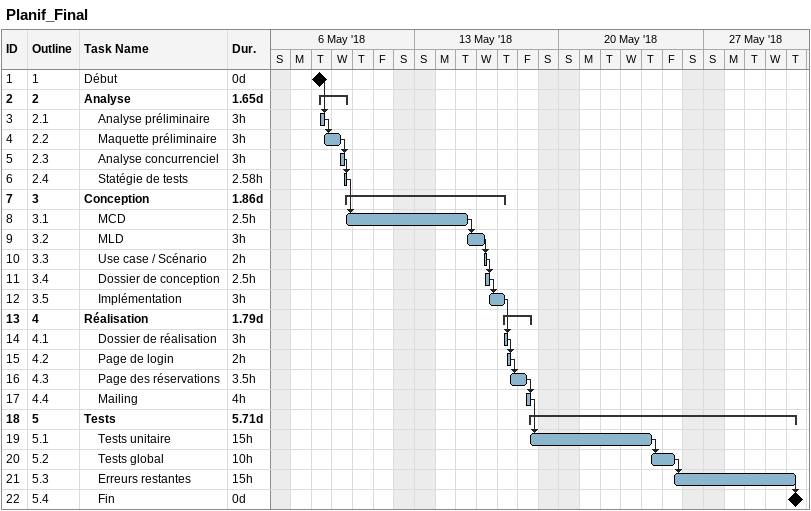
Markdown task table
Planif_Final

| ID | WBS | Task | Duration | Start | Finish | Predecessors |
|---|---|---|---|---|---|---|
| 1 | 1 | Début | 0d | 2018-05-08 | 2018-05-08 |  |
| 2 | 2 | **Analyse** | 1.65d | 2018-05-08 | 2018-05-09 |  |
| 3 | 2.1 | Analyse préliminaire | 3h | 2018-05-08 | 2018-05-08 | 1 |
| 4 | 2.2 | Maquette préliminaire | 3h | 2018-05-08 | 2018-05-09 | 3 |
| 5 | 2.3 | Analyse concurrenciel | 3h | 2018-05-09 | 2018-05-09 | 4 |
| 6 | 2.4 | Statégie de tests | 2.58h | 2018-05-09 | 2018-05-09 | 5 |
| 7 | 3 | **Conception** | 1.86d | 2018-05-09 | 2018-05-17 |  |
| 8 | 3.1 | MCD | 2.5h | 2018-05-09 | 2018-05-15 | 6 |
| 9 | 3.2 | MLD | 3h | 2018-05-15 | 2018-05-16 | 8 |
| 10 | 3.3 | Use case / Scénario | 2h | 2018-05-16 | 2018-05-16 | 9 |
| 11 | 3.4 | Dossier de conception | 2.5h | 2018-05-16 | 2018-05-16 | 10 |
| 12 | 3.5 | Implémentation | 3h | 2018-05-16 | 2018-05-17 | 11 |
| 13 | 4 | **Réalisation** | 1.79d | 2018-05-17 | 2018-05-18 |  |
| 14 | 4.1 | Dossier de réalisation | 3h | 2018-05-17 | 2018-05-17 | 12 |
| 15 | 4.2 | Page de login | 2h | 2018-05-17 | 2018-05-17 | 14 |
| 16 | 4.3 | Page des réservations | 3.5h | 2018-05-17 | 2018-05-18 | 15 |
| 17 | 4.4 | Mailing | 4h | 2018-05-18 | 2018-05-18 | 16 |
| 18 | 5 | **Tests** | 5.71d | 2018-05-18 | 2018-05-31 |  |
| 19 | 5.1 | Tests unitaire | 15h | 2018-05-18 | 2018-05-24 | 17 |
| 20 | 5.2 | Tests global | 10h | 2018-05-24 | 2018-05-25 | 19 |
| 21 | 5.3 | Erreurs restantes | 15h | 2018-05-25 | 2018-05-31 | 20 |
| 22 | 5.4 | Fin | 0d | 2018-05-31 | 2018-05-31 | 21 |
